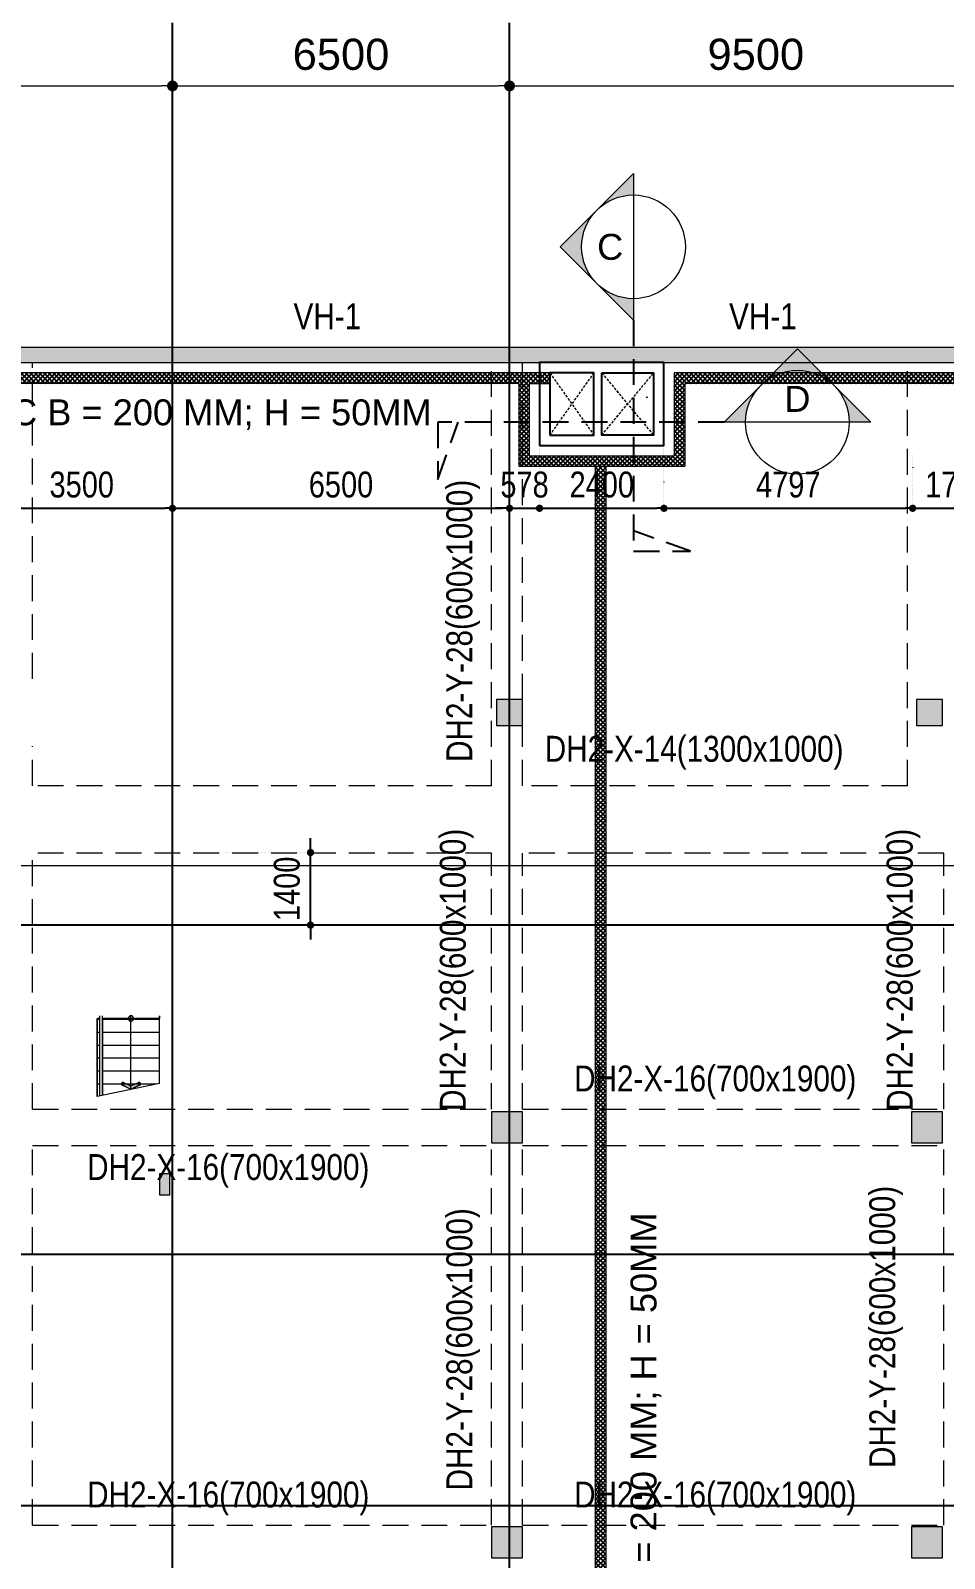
# Model space of a CAD drawing. Header units: millimetres. Extents: x 2356525 to 2927188, y -665534 to -417818.
# Drawn here: x 2754202 to 2771827, y -469946 to -440476 of the extents above; entities that cross this region are included whole.
import ezdxf
from ezdxf.enums import TextEntityAlignment as Align
from ezdxf.xclip import XClip

# ---------------------------------------------------------------- set-up
doc = ezdxf.new("R2010")
doc.units = ezdxf.units.MM
doc.header["$LTSCALE"] = 200
doc.header["$MEASUREMENT"] = 0
doc.header["$XCLIPFRAME"] = 0
for name, pattern in [('$1$HIDDEN', [0.375, 0.25, -0.125]), ('CHG_XX_Cot_Ham 2$0$MB_Luoi truc$0$HTT Hidden 21', [3, 2, -1]), ('CHG_XX_Damsan_Ham 2$0$CHG_XX_Damsan_Ham 2$0$HIDDEN', [0.375, 0.25, -0.125]), ('CHG_XX_Damsan_Ham 2$0$MB Ham 2$0$Hidden21', [3, 2, -1]), ('CHG_XX_Luoi truc$0$MB_Luoi truc$0$Center101', [13, 10, -1, 1, -1]), ('DASHED', [0.75, 0.5, -0.25]), ('DOT2', [0.125, 0, -0.125])]:
    doc.linetypes.add(name, pattern=pattern)
doc.layers.get('0').update_dxf_attribs({"lineweight": 9})
doc.layers.get('Defpoints').update_dxf_attribs({"color": 10, "lineweight": 0})
for name, color, linetype, lineweight in [('$0$CHG_XX_Damsan_Ham 2$0$Start net bao', 3, 'Continuous', 18), ('$0$DMo', 9, '$1$HIDDEN', 9), ("$1$'S_General_Hidden_1 Thin", 1, '$1$HIDDEN', 18), ('CHG_XX_Cot_Ham 2$0$MB_Luoi truc$0$Dim 300', 1, 'Continuous', 5), ('CHG_XX_Cot_Ham 2$0$NS-Pier-H2', 150, 'Continuous', 13), ("CHG_XX_Damsan_Ham 2$0$CHG_XX_Damsan_Ham 2$0$'S_General_Hidden_1 Thin", 1, 'CHG_XX_Damsan_Ham 2$0$CHG_XX_Damsan_Ham 2$0$HIDDEN', 18), ('CHG_XX_Damsan_Ham 2$0$CHG_XX_Damsan_Ham 2$0$CHG_XX_Damsan_Ham 2$0$Start net bao', 3, 'Continuous', 18), ('CHG_XX_Damsan_Ham 2$0$CHG_XX_Damsan_Ham 2$0$DBAO', 3, 'Continuous', 13), ('CHG_XX_Damsan_Ham 2$0$CHG_XX_Damsan_Ham 2$0$DMo', 9, 'CHG_XX_Damsan_Ham 2$0$CHG_XX_Damsan_Ham 2$0$HIDDEN', 9), ('CHG_XX_Damsan_Ham 2$0$CHG_XX_Damsan_Ham 2$0$DTE-MEP-H-SLAB TEXT', 3, 'Continuous', 0), ('CHG_XX_Damsan_Ham 2$0$CHG_XX_Damsan_Ham 2$0$mach ngung thi cong', 6, 'Continuous', 13), ('CHG_XX_Damsan_Ham 2$0$CHG_XX_Damsan_Ham 2$0$Start hatch', 8, 'Continuous', 25), ('CHG_XX_Damsan_Ham 2$0$CHG_XX_Damsan_Ham 2$0$Start net bao', 3, 'Continuous', 18), ('CHG_XX_Damsan_Ham 2$0$HATCH', 57, 'Continuous', 9), ('CHG_XX_Damsan_Ham 2$0$mach ngung thi cong', 6, 'Continuous', 13), ('CHG_XX_Damsan_Ham 2$0$tam cap ram', 8, 'Continuous', 5), ('DBAO', 90, 'Continuous', 13), ('Start text ghi chu', 7, 'Continuous', 15), ('TEXT P X', 1, 'Continuous', 9), ('TEXT P Y', 2, 'Continuous', 15)]:
    doc.layers.add(name, color=color, linetype=linetype, lineweight=lineweight)
for name, color, linetype in [('18-khaclinh-section Symbol', 30, 'Continuous'), ('CHG_XX_Damsan_Ham 2$0$CHG_XX_Damsan_Ham 2$0$MEP-00-GENERAL-35', 2, 'Continuous'), ('CHG_XX_Damsan_Ham 2$0$MB Ham 2$0$Staircase', 30, 'Continuous'), ('CHG_XX_Damsan_Ham 2$0$MB Ham 2$0$Staircase Hidden', 34, 'CHG_XX_Damsan_Ham 2$0$MB Ham 2$0$Hidden21'), ('CHG_XX_Luoi truc$0$Grid', 34, 'Continuous'), ('CHG_XX_Luoi truc$0$Grid Line', 251, 'CHG_XX_Luoi truc$0$MB_Luoi truc$0$Center101'), ('dim', 1, 'Continuous')]:
    doc.layers.add(name, color=color, linetype=linetype)
for name, color, linetype, lineweight, plot in [('CHG_XX_Cot_Ham 2$0$NS-Column-H2', 90, 'Continuous', 13, False), ('CHG_XX_Cot_Ham 2$0$NS-Column-H2 @ 1', 90, 'Continuous', 13, False), ('CHG_XX_Cot_Ham 2$0$NS-Column-H2 @ 150', 90, 'Continuous', 13, False)]:
    doc.layers.add(name, color=color, linetype=linetype, lineweight=lineweight, plot=plot)
doc.styles.add('CHG_XX_Cot_Ham 2$0$MB_Luoi truc$0$Arial_C', font='arial.ttf')
doc.styles.add('CHG_XX_Luoi truc$0$MB_Luoi truc$0$Grid A-F$0$VNI-HelveCB', font='')
doc.styles.add('CHU GHI CHU', font='arial.ttf', dxfattribs={"height": 200})
doc.styles.add('ICIC', font='arial.ttf')
doc.styles.add('MB_Luoi truc$0$Arial_C', font='arial.ttf', dxfattribs={"width": 0.8})
doc.styles.add('TTP-HelCon', font='')
doc.styles.get('CHG_XX_Luoi truc$0$MB_Luoi truc$0$Grid A-F$0$VNI-HelveCB').set_extended_font_data('VNI-Helve-Condense', bold=True)
doc.styles.get('TTP-HelCon').set_extended_font_data('VNI-Helve-Condense')
doc.dimstyles.new('200', dxfattribs={"dimscale": 200, "dimtxt": 2.5, "dimasz": 0.7, "dimexe": 0.0003, "dimexo": 0, "dimgap": 1, "dimtad": 1, "dimdec": 0, "dimzin": 12, "dimdsep": 46, "dimtxsty": 'MB_Luoi truc$0$Arial_C', "dimblk": 'MB_Luoi truc$0$_Dot', "dimcen": 0.5, "dimclrd": 256, "dimclre": 8, "dimclrt": 1, "dimadec": 0, "dimazin": 0, "dimtfac": 1, "dimtdec": 0, "dimtix": 1, "dimtmove": 2, "dimatfit": 3, "dimldrblk": 'MB_Luoi truc$0$HTT Arrow 30', "dimfxl": 1, "dimtolj": 1, "dimtzin": 0, "dimlwe": -1, "dimarcsym": 0})
doc.dimstyles.new('CHG_XX_Cot_Ham 2$0$MB_Luoi truc$0$Dim 300 (A1-A2)', dxfattribs={"dimscale": 300, "dimtxt": 2, "dimasz": 0.7, "dimexe": 0, "dimexo": 1, "dimgap": 1, "dimtad": 1, "dimdec": 0, "dimzin": 12, "dimdsep": 46, "dimtxsty": 'CHG_XX_Cot_Ham 2$0$MB_Luoi truc$0$Arial_C', "dimblk": 'CHG_XX_Cot_Ham 2$0$MB_Luoi truc$0$_Dot', "dimcen": 1, "dimclrd": 256, "dimclre": 256, "dimclrt": 3, "dimadec": 0, "dimazin": 0, "dimtfac": 1, "dimtdec": 0, "dimtix": 1, "dimtmove": 2, "dimatfit": 3, "dimldrblk": 'CHG_XX_Cot_Ham 2$0$MB_Luoi truc$0$HTT Arrow 30', "dimfxl": 1, "dimtolj": 1, "dimtzin": 0, "dimarcsym": 0})

# ---------------------------------------------------------------- blocks, each defined once
blk = doc.blocks.new('CHG_XX_Cot_Ham 2$0$MB_Luoi truc$0$_Dot')
at = {"color": 0, "linetype": 'ByBlock', "lineweight": -2}
blk.add_line((-0.5, 0), (-1, 0), dxfattribs=at)
at = {"color": 0, "linetype": 'ByBlock', "const_width": 0.5}
blk.add_lwpolyline([(-0.25, 0, 1), (0.25, 0, 1)], format="xyb", close=True, dxfattribs=at)
blk = doc.blocks.new('*D797')
at = {"layer": 'CHG_XX_Cot_Ham 2$0$MB_Luoi truc$0$Dim 300', "lineweight": -2, "transparency": 16777216}
for p, q in [((44550, 166908), (44550, 168437)), ((44760, 168437), (54440, 168437)), ((54650, 166908), (54650, 168437))]:
    blk.add_line(p, q, dxfattribs=at)
at = {"layer": 'Defpoints', "color": 0, "transparency": 16777216}
for p in [(54650, 168437), (44550, 166608), (54650, 166608)]:
    blk.add_point(p, dxfattribs=at)
at = {"layer": 'CHG_XX_Cot_Ham 2$0$MB_Luoi truc$0$Dim 300', "lineweight": -2, "transparency": 16777216, "xscale": 210, "yscale": 210, "zscale": 210, "rotation": 180}
blk.add_blockref('CHG_XX_Cot_Ham 2$0$MB_Luoi truc$0$_Dot', (44550, 168437), dxfattribs=at)
at = {"layer": 'CHG_XX_Cot_Ham 2$0$MB_Luoi truc$0$Dim 300', "lineweight": -2, "transparency": 16777216, "xscale": 210, "yscale": 210, "zscale": 210}
blk.add_blockref('CHG_XX_Cot_Ham 2$0$MB_Luoi truc$0$_Dot', (54650, 168437), dxfattribs=at)
at = {"layer": 'CHG_XX_Cot_Ham 2$0$MB_Luoi truc$0$Dim 300', "color": 3, "transparency": 16777216, "insert": (49600, 169043), "char_height": 600, "attachment_point": 5, "style": 'CHG_XX_Cot_Ham 2$0$MB_Luoi truc$0$Arial_C'}
blk.add_mtext('\\A1;10100', dxfattribs=at)
blk = doc.blocks.new('CHG_XX_Cot_Ham 2$0$MB_Luoi truc$0$HTT Arrow 30')
blk.add_hatch(color=256).paths.add_polyline_path([(-2.5, 0.375), (-2.5, -0.375), (0, 0)])
at = {"color": 0, "linetype": 'ByBlock', "lineweight": -2}
for p, q in [((0, 0), (-2.5, 0.375)), ((-2.5, -0.375), (-2.5, 0.375)), ((0, 0), (-2.5, -0.375))]:
    blk.add_line(p, q, dxfattribs=at)
blk = doc.blocks.new('*D798')
at = {"layer": 'CHG_XX_Cot_Ham 2$0$MB_Luoi truc$0$Dim 300', "lineweight": -2, "transparency": 16777216}
for p, q in [((54650, 166908), (54650, 168437)), ((54860, 168437), (60940, 168437)), ((61150, 166908), (61150, 168437))]:
    blk.add_line(p, q, dxfattribs=at)
at = {"layer": 'Defpoints', "color": 0, "transparency": 16777216}
for p in [(61150, 168437), (54650, 166608), (61150, 166608)]:
    blk.add_point(p, dxfattribs=at)
at = {"layer": 'CHG_XX_Cot_Ham 2$0$MB_Luoi truc$0$Dim 300', "lineweight": -2, "transparency": 16777216, "xscale": 210, "yscale": 210, "zscale": 210, "rotation": 180}
blk.add_blockref('CHG_XX_Cot_Ham 2$0$MB_Luoi truc$0$_Dot', (54650, 168437), dxfattribs=at)
at = {"layer": 'CHG_XX_Cot_Ham 2$0$MB_Luoi truc$0$Dim 300', "lineweight": -2, "transparency": 16777216, "xscale": 210, "yscale": 210, "zscale": 210}
blk.add_blockref('CHG_XX_Cot_Ham 2$0$MB_Luoi truc$0$_Dot', (61150, 168437), dxfattribs=at)
at = {"layer": 'CHG_XX_Cot_Ham 2$0$MB_Luoi truc$0$Dim 300', "color": 3, "transparency": 16777216, "insert": (57900, 169043), "char_height": 600, "attachment_point": 5, "style": 'CHG_XX_Cot_Ham 2$0$MB_Luoi truc$0$Arial_C'}
blk.add_mtext('\\A1;6500', dxfattribs=at)
blk = doc.blocks.new('*D799')
at = {"layer": 'CHG_XX_Cot_Ham 2$0$MB_Luoi truc$0$Dim 300', "lineweight": -2, "transparency": 16777216}
for p, q in [((61150, 166908), (61150, 168437)), ((61360, 168437), (70440, 168437)), ((70650, 166908), (70650, 168437))]:
    blk.add_line(p, q, dxfattribs=at)
at = {"layer": 'Defpoints', "color": 0, "transparency": 16777216}
for p in [(70650, 168437), (61150, 166608), (70650, 166608)]:
    blk.add_point(p, dxfattribs=at)
at = {"layer": 'CHG_XX_Cot_Ham 2$0$MB_Luoi truc$0$Dim 300', "lineweight": -2, "transparency": 16777216, "xscale": 210, "yscale": 210, "zscale": 210, "rotation": 180}
blk.add_blockref('CHG_XX_Cot_Ham 2$0$MB_Luoi truc$0$_Dot', (61150, 168437), dxfattribs=at)
at = {"layer": 'CHG_XX_Cot_Ham 2$0$MB_Luoi truc$0$Dim 300', "lineweight": -2, "transparency": 16777216, "xscale": 210, "yscale": 210, "zscale": 210}
blk.add_blockref('CHG_XX_Cot_Ham 2$0$MB_Luoi truc$0$_Dot', (70650, 168437), dxfattribs=at)
at = {"layer": 'CHG_XX_Cot_Ham 2$0$MB_Luoi truc$0$Dim 300', "color": 3, "transparency": 16777216, "insert": (65900, 169043), "char_height": 600, "attachment_point": 5, "style": 'CHG_XX_Cot_Ham 2$0$MB_Luoi truc$0$Arial_C'}
blk.add_mtext('\\A1;9500', dxfattribs=at)
blk = doc.blocks.new('*U866')
at = {"layer": 'CHG_XX_Cot_Ham 2$0$NS-Column-H2 @ 1'}
h = blk.add_hatch(color=256, dxfattribs=at)
h.dxf.hatch_style = 1
h.paths.add_polyline_path([(-250, -250), (-250, 250), (250, 250), (250, -250)])
at = {"layer": 'CHG_XX_Cot_Ham 2$0$NS-Column-H2 @ 150'}
h = blk.add_hatch(color=256, dxfattribs=at)
h.dxf.hatch_style = 1
h.paths.add_polyline_path([(-250, -250), (-250, 250), (250, 250), (250, -250)])
blk = doc.blocks.new('CHG_XX_Cot_Ham 2$0$500x500')
at = {"layer": 'CHG_XX_Cot_Ham 2$0$NS-Column-H2'}
blk.add_lwpolyline([(250, -250), (250, 250), (-250, 250), (-250, -250)], close=True, dxfattribs=at)
blk.add_blockref('*U866', (0, 0), dxfattribs=at)
blk = doc.blocks.new('*U865')
at = {"layer": 'CHG_XX_Cot_Ham 2$0$NS-Column-H2 @ 1'}
h = blk.add_hatch(color=256, dxfattribs=at)
h.dxf.hatch_style = 1
h.paths.add_polyline_path([(-300, -300), (-300, 300), (300, 300), (300, -300)])
at = {"layer": 'CHG_XX_Cot_Ham 2$0$NS-Column-H2 @ 150'}
h = blk.add_hatch(color=256, dxfattribs=at)
h.dxf.hatch_style = 1
h.paths.add_polyline_path([(-300, -300), (-300, 300), (300, 300), (300, -300)])
blk = doc.blocks.new('CHG_XX_Cot_Ham 2$0$HoBoi_C600x600')
at = {"layer": 'CHG_XX_Cot_Ham 2$0$NS-Column-H2'}
blk.add_lwpolyline([(300, -300), (300, 300), (-300, 300), (-300, -300)], close=True, dxfattribs=at)
blk.add_blockref('*U865', (0, 0), dxfattribs=at)
blk = doc.blocks.new('*U840')
at = {"layer": 'CHG_XX_Luoi truc$0$Grid Line'}
blk.add_line((0, 0), (0, 608), dxfattribs=at)
at = {"layer": 'CHG_XX_Luoi truc$0$Grid', "lineweight": -2, "style": 'CHG_XX_Luoi truc$0$MB_Luoi truc$0$Grid A-F$0$VNI-HelveCB'}
for tag, p in [('GRIDSUB', (0, 617)), ('GRID', (0, -9))]:
    blk.add_attdef(tag, text='', height=5, dxfattribs=at).set_placement(p, align=Align.MIDDLE)
blk = doc.blocks.new('*U835')
at = {"layer": 'CHG_XX_Luoi truc$0$Grid Line'}
blk.add_line((0, 0), (0, 608), dxfattribs=at)
at = {"layer": 'CHG_XX_Luoi truc$0$Grid', "lineweight": -2, "style": 'CHG_XX_Luoi truc$0$MB_Luoi truc$0$Grid A-F$0$VNI-HelveCB'}
for tag, p in [('GRIDSUB', (0, 617)), ('GRID', (0, -9))]:
    blk.add_attdef(tag, text='', height=5, dxfattribs=at).set_placement(p, align=Align.MIDDLE)
blk = doc.blocks.new('*U837')
at = {"layer": 'CHG_XX_Luoi truc$0$Grid Line'}
blk.add_line((0, 0), (0, 438), dxfattribs=at)
at = {"layer": 'CHG_XX_Luoi truc$0$Grid', "lineweight": -2, "style": 'CHG_XX_Luoi truc$0$MB_Luoi truc$0$Grid A-F$0$VNI-HelveCB'}
for tag, p in [('GRIDSUB', (0, 447)), ('GRID', (0, -9))]:
    blk.add_attdef(tag, text='', height=5, dxfattribs=at).set_placement(p, align=Align.MIDDLE)
blk = doc.blocks.new('CHG_XX_Luoi truc')
at = {"layer": 'CHG_XX_Luoi truc$0$Grid', "xscale": 300, "yscale": 300, "zscale": 300}
for name, p in [('*U835', (54650, -12747)), ('*U840', (61150, -12747))]:
    blk.add_blockref(name, p, dxfattribs=at)
at = {"layer": 'CHG_XX_Luoi truc$0$Grid', "xscale": 300.0000000000013, "yscale": 300.0000000000013, "zscale": 300.0000000000013, "rotation": 90}
for p in [(110703, 152250), (110703, 145900), (110703, 141050)]:
    blk.add_blockref('*U837', p, dxfattribs=at)
blk = doc.blocks.new('sfddxg')
h = blk.add_hatch(color=256)
h.paths.add_polyline_path([(-500, 0), (-707, 0), (-354, 354, 0.198912)])
h.paths.add_polyline_path([(-354, 354), (0, 707), (354, 354, 0.198912), (0, 500, 0.198912)])
h.paths.add_polyline_path([(354, 354), (707, 0), (500, 0, 0.198912)])
for p, q in [((550, 0), (-550, 0)), ((-500, 0), (-500, 0))]:
    blk.add_line(p, q)
blk.add_lwpolyline([(-500, 0), (-707, 0), (0, 707), (707, 0), (500, 0)])
blk.add_circle((0, 0), 500)
at = {"style": 'ICIC', "flags": 8}
blk.add_attdef('1', text='', height=250, dxfattribs=at).set_placement((0, 225), align=Align.MIDDLE)
blk.add_attdef('B-H2-14', text='', height=200, dxfattribs=at).set_placement((-528, -180), align=Align.MIDDLE_LEFT)
blk = doc.blocks.new('MB_Luoi truc$0$_Dot')
at = {"color": 0, "linetype": 'ByBlock', "lineweight": -2}
blk.add_line((-0.5, 0), (-1, 0), dxfattribs=at)
at = {"color": 0, "linetype": 'ByBlock', "const_width": 0.5}
blk.add_lwpolyline([(-0.25, 0, 1), (0.25, 0, 1)], format="xyb", close=True, dxfattribs=at)
blk = doc.blocks.new('*D100')
at = {"layer": 'Defpoints', "color": 0, "transparency": 16777216}
for p in [(2757953, -456331), (2759601, -456331), (2757953, -457731)]:
    blk.add_point(p, dxfattribs=at)
at = {"layer": 'dim', "lineweight": -2, "transparency": 16777216}
for p, q in [((2759601, -456191), (2759601, -456051)), ((2759601, -457731), (2759601, -456331)), ((2759601, -457871), (2759601, -458011))]:
    blk.add_line(p, q, dxfattribs=at)
at = {"layer": 'dim', "color": 8, "linetype": 'DOT2', "transparency": 16777216}
for p, q in [((2757953, -456331), (2759601, -456331)), ((2757953, -457731), (2759601, -457731))]:
    blk.add_line(p, q, dxfattribs=at)
at = {"layer": 'dim', "lineweight": -2, "transparency": 16777216, "xscale": 140, "yscale": 140, "zscale": 140}
for p, rotation in [((2759601, -456331), 270), ((2759601, -457731), 90)]:
    blk.add_blockref('MB_Luoi truc$0$_Dot', p, dxfattribs=dict(at, rotation=rotation))
at = {"layer": 'dim', "color": 1, "transparency": 16777216, "insert": (2759146, -457031), "char_height": 500, "attachment_point": 5, "rotation": 90, "style": 'MB_Luoi truc$0$Arial_C'}
blk.add_mtext('\\A1;1400', dxfattribs=at)
blk = doc.blocks.new('MB_Luoi truc$0$HTT Arrow 30')
blk.add_hatch(color=256).paths.add_polyline_path([(-2.5, 0.375), (-2.5, -0.375), (0, 0)])
at = {"color": 0, "linetype": 'ByBlock', "lineweight": -2}
for p, q in [((0, 0), (-2.5, 0.375)), ((-2.5, -0.375), (-2.5, 0.375)), ((0, 0), (-2.5, -0.375))]:
    blk.add_line(p, q, dxfattribs=at)
blk = doc.blocks.new('*D131')
at = {"layer": 'Defpoints', "color": 0, "transparency": 16777216}
for p in [(2753439, -448687), (2756939, -448975), (2756939, -449691)]:
    blk.add_point(p, dxfattribs=at)
at = {"layer": 'dim', "color": 8, "linetype": 'DOT2', "transparency": 16777216}
for p, q in [((2753439, -448687), (2753439, -449691)), ((2756939, -448975), (2756939, -449691))]:
    blk.add_line(p, q, dxfattribs=at)
at = {"layer": 'dim', "lineweight": -2, "transparency": 16777216}
blk.add_line((2753579, -449691), (2756799, -449691), dxfattribs=at)
at = {"layer": 'dim', "lineweight": -2, "transparency": 16777216, "xscale": 140, "yscale": 140, "zscale": 140, "rotation": 180}
blk.add_blockref('MB_Luoi truc$0$_Dot', (2753439, -449691), dxfattribs=at)
at = {"layer": 'dim', "lineweight": -2, "transparency": 16777216, "xscale": 140, "yscale": 140, "zscale": 140}
blk.add_blockref('MB_Luoi truc$0$_Dot', (2756939, -449691), dxfattribs=at)
at = {"layer": 'dim', "color": 1, "transparency": 16777216, "insert": (2755189, -449236), "char_height": 500, "attachment_point": 5, "style": 'MB_Luoi truc$0$Arial_C'}
blk.add_mtext('\\A1;3500', dxfattribs=at)
blk = doc.blocks.new('*D132')
at = {"layer": 'Defpoints', "color": 0, "transparency": 16777216}
for p in [(2756939, -448975), (2763439, -448881), (2763439, -449691)]:
    blk.add_point(p, dxfattribs=at)
at = {"layer": 'dim', "color": 8, "linetype": 'DOT2', "transparency": 16777216}
for p, q in [((2756939, -448975), (2756939, -449691)), ((2763439, -448881), (2763439, -449691))]:
    blk.add_line(p, q, dxfattribs=at)
at = {"layer": 'dim', "lineweight": -2, "transparency": 16777216}
blk.add_line((2757079, -449691), (2763299, -449691), dxfattribs=at)
at = {"layer": 'dim', "lineweight": -2, "transparency": 16777216, "xscale": 140, "yscale": 140, "zscale": 140, "rotation": 180}
blk.add_blockref('MB_Luoi truc$0$_Dot', (2756939, -449691), dxfattribs=at)
at = {"layer": 'dim', "lineweight": -2, "transparency": 16777216, "xscale": 140, "yscale": 140, "zscale": 140}
blk.add_blockref('MB_Luoi truc$0$_Dot', (2763439, -449691), dxfattribs=at)
at = {"layer": 'dim', "color": 1, "transparency": 16777216, "insert": (2760189, -449236), "char_height": 500, "attachment_point": 5, "style": 'MB_Luoi truc$0$Arial_C'}
blk.add_mtext('\\A1;6500', dxfattribs=at)
blk = doc.blocks.new('*D133')
at = {"layer": 'Defpoints', "color": 0, "transparency": 16777216}
for p in [(2764018, -448481), (2763439, -448881), (2764018, -449691)]:
    blk.add_point(p, dxfattribs=at)
at = {"layer": 'dim', "color": 8, "linetype": 'DOT2', "transparency": 16777216}
for p, q in [((2764018, -448481), (2764018, -449691)), ((2763439, -448881), (2763439, -449691))]:
    blk.add_line(p, q, dxfattribs=at)
at = {"layer": 'dim', "lineweight": -2, "transparency": 16777216}
for p, q in [((2763299, -449691), (2763159, -449691)), ((2763439, -449691), (2764018, -449691)), ((2764158, -449691), (2764298, -449691))]:
    blk.add_line(p, q, dxfattribs=at)
at = {"layer": 'dim', "lineweight": -2, "transparency": 16777216, "xscale": 140, "yscale": 140, "zscale": 140}
blk.add_blockref('MB_Luoi truc$0$_Dot', (2763439, -449691), dxfattribs=at)
at = {"layer": 'dim', "lineweight": -2, "transparency": 16777216, "xscale": 140, "yscale": 140, "zscale": 140, "rotation": 180}
blk.add_blockref('MB_Luoi truc$0$_Dot', (2764018, -449691), dxfattribs=at)
at = {"layer": 'dim', "color": 1, "transparency": 16777216, "insert": (2763728, -449236), "char_height": 500, "attachment_point": 5, "style": 'MB_Luoi truc$0$Arial_C'}
blk.add_mtext('\\A1;578', dxfattribs=at)
blk = doc.blocks.new('*D134')
at = {"layer": 'Defpoints', "color": 0, "transparency": 16777216}
for p in [(2766418, -448481), (2771214, -448675), (2771214, -449691)]:
    blk.add_point(p, dxfattribs=at)
at = {"layer": 'dim', "color": 8, "linetype": 'DOT2', "transparency": 16777216}
for p, q in [((2766418, -448481), (2766418, -449691)), ((2771214, -448675), (2771214, -449691))]:
    blk.add_line(p, q, dxfattribs=at)
at = {"layer": 'dim', "lineweight": -2, "transparency": 16777216}
blk.add_line((2766558, -449691), (2771074, -449691), dxfattribs=at)
at = {"layer": 'dim', "lineweight": -2, "transparency": 16777216, "xscale": 140, "yscale": 140, "zscale": 140, "rotation": 180}
blk.add_blockref('MB_Luoi truc$0$_Dot', (2766418, -449691), dxfattribs=at)
at = {"layer": 'dim', "lineweight": -2, "transparency": 16777216, "xscale": 140, "yscale": 140, "zscale": 140}
blk.add_blockref('MB_Luoi truc$0$_Dot', (2771214, -449691), dxfattribs=at)
at = {"layer": 'dim', "color": 1, "transparency": 16777216, "insert": (2768816, -449236), "char_height": 500, "attachment_point": 5, "style": 'MB_Luoi truc$0$Arial_C'}
blk.add_mtext('\\A1;4797', dxfattribs=at)
blk = doc.blocks.new('*D135')
at = {"layer": 'Defpoints', "color": 0, "transparency": 16777216}
for p in [(2771214, -448675), (2772939, -448557), (2772939, -449691)]:
    blk.add_point(p, dxfattribs=at)
at = {"layer": 'dim', "color": 8, "linetype": 'DOT2', "transparency": 16777216}
for p, q in [((2771214, -448675), (2771214, -449691)), ((2772939, -448557), (2772939, -449691))]:
    blk.add_line(p, q, dxfattribs=at)
at = {"layer": 'dim', "lineweight": -2, "transparency": 16777216}
blk.add_line((2771354, -449691), (2772799, -449691), dxfattribs=at)
at = {"layer": 'dim', "lineweight": -2, "transparency": 16777216, "xscale": 140, "yscale": 140, "zscale": 140, "rotation": 180}
blk.add_blockref('MB_Luoi truc$0$_Dot', (2771214, -449691), dxfattribs=at)
at = {"layer": 'dim', "lineweight": -2, "transparency": 16777216, "xscale": 140, "yscale": 140, "zscale": 140}
blk.add_blockref('MB_Luoi truc$0$_Dot', (2772939, -449691), dxfattribs=at)
at = {"layer": 'dim', "color": 1, "transparency": 16777216, "insert": (2772077, -449236), "char_height": 500, "attachment_point": 5, "style": 'MB_Luoi truc$0$Arial_C'}
blk.add_mtext('\\A1;1725', dxfattribs=at)
blk = doc.blocks.new('*D367')
at = {"layer": 'Defpoints', "color": 0, "transparency": 16777216}
for p in [(2764018, -448481), (2766418, -448481), (2766418, -449691)]:
    blk.add_point(p, dxfattribs=at)
at = {"layer": 'dim', "color": 8, "linetype": 'DOT2', "transparency": 16777216}
for p, q in [((2764018, -448481), (2764018, -449691)), ((2766418, -448481), (2766418, -449691))]:
    blk.add_line(p, q, dxfattribs=at)
at = {"layer": 'dim', "lineweight": -2, "transparency": 16777216}
blk.add_line((2764158, -449691), (2766278, -449691), dxfattribs=at)
at = {"layer": 'dim', "lineweight": -2, "transparency": 16777216, "xscale": 140, "yscale": 140, "zscale": 140, "rotation": 180}
blk.add_blockref('MB_Luoi truc$0$_Dot', (2764018, -449691), dxfattribs=at)
at = {"layer": 'dim', "lineweight": -2, "transparency": 16777216, "xscale": 140, "yscale": 140, "zscale": 140}
blk.add_blockref('MB_Luoi truc$0$_Dot', (2766418, -449691), dxfattribs=at)
at = {"layer": 'dim', "color": 1, "transparency": 16777216, "insert": (2765218, -449236), "char_height": 500, "attachment_point": 5, "style": 'MB_Luoi truc$0$Arial_C'}
blk.add_mtext('\\A1;2400', dxfattribs=at)
blk = doc.blocks.new('$0$CHG_XX_Damsan_Ham 2$0$MB Ham 2$0$Arrow 60')
at = {"linetype": 'ByBlock', "lineweight": -2}
h = blk.add_hatch(color=0, dxfattribs=at)
h.paths.add_polyline_path([(1.88, 0.94), (1.65, 1.38), (0, 0.56), (-1.65, 1.38), (-1.88, 0.94), (0, 0)], flags=17)
h.paths.add_polyline_path([(1.65, 1.38), (1.88, 0.94), (0, 0), (-1.88, 0.94), (-1.65, 1.38), (0, 0.56)])
blk.add_hatch(color=0, dxfattribs=at).paths.add_polyline_path([(1.65, 1.38), (1.88, 0.94), (0, 0), (-1.88, 0.94), (-1.65, 1.38), (0, 0.56)])
at = {"color": 0, "linetype": 'ByBlock', "lineweight": -2}
blk.add_lwpolyline([(1.65, 1.38), (1.88, 0.94), (0, 0), (-1.88, 0.94), (-1.65, 1.38), (0, 0.56)], close=True, dxfattribs=at)
blk = doc.blocks.new('CHG_XX_Damsan_Ham 2$0$CHG_XX_Damsan_Ham 2$0$sdfsgdh')
at = {"layer": 'CHG_XX_Damsan_Ham 2$0$CHG_XX_Damsan_Ham 2$0$Start hatch', "ltscale": 0.5}
h = blk.add_hatch(dxfattribs=at)
h.set_pattern_fill('ANSI37', color=256, scale=500)
h.set_pattern_definition([(45, (273994.73, -7150), (-44.194174, 44.194174), []), (135, (273994.73, -7150), (-44.194174, -44.194174), [])])
h.paths.add_polyline_path([(102202, 2000), (75028, 2000), (75028, 400), (72228, 400), (72228, 1800), (72628, 1800), (72628, 2000), (45037, 2000), (45037, 400), (42237, 400), (42237, 1800), (42637, 1800), (42637, 2000), (42037, 2000), (42037, 1800), (42037, 200), (45237, 200), (45237, 1800), (72028, 1800), (72028, 200), (75228, 200), (75228, 1800), (102002, 1800), (102202, 1800)])
h = blk.add_hatch(dxfattribs=at)
h.set_pattern_fill('ANSI37', color=256, scale=500)
h.set_pattern_definition([(45, (170555.19, -8650), (-44.194174, 44.194174), []), (135, (170555.19, -8650), (-44.194174, -44.194174), [])])
h.paths.add_polyline_path([(73704, 200), (73504, 200), (73504, -38921), (73704, -38921)])
at = {"layer": 'CHG_XX_Damsan_Ham 2$0$CHG_XX_Damsan_Ham 2$0$DTE-MEP-H-SLAB TEXT', "color": 2, "ltscale": 0.5}
for p, q in [((72628, 2000), (45037, 2000)), ((72028, 1800), (45237, 1800)), ((72028, 1800), (72028, 200)), ((72228, 1800), (72628, 1800)), ((72228, 1800), (72228, 400)), ((72628, 1800), (72628, 2000)), ((72228, 400), (75028, 400)), ((72028, 200), (75228, 200)), ((73504, 200), (73504, -76505)), ((73704, 200), (73704, -76505))]:
    blk.add_line(p, q, dxfattribs=at)
at = {"layer": 'CHG_XX_Damsan_Ham 2$0$CHG_XX_Damsan_Ham 2$0$DTE-MEP-H-SLAB TEXT', "color": 2, "ltscale": 0.5, "flags": 128}
for points in [[(102202, -403), (102202, 2000), (75028, 2000), (75028, 400)], [(102002, -603), (102002, 1800), (75228, 1800), (75228, 200)]]:
    blk.add_lwpolyline(points, dxfattribs=at)
at = {"layer": 'CHG_XX_Damsan_Ham 2$0$CHG_XX_Damsan_Ham 2$0$MEP-00-GENERAL-35'}
blk.add_line((74501, 1521), (74502, 1546), dxfattribs=at)
for points in [[(72428, 600), (74828, 600), (74828, 2200), (72428, 2200)], [(72628, 800), (73478, 800), (73478, 2000), (72628, 2000)], [(73628, 2000), (74628, 2000), (74628, 800), (73628, 800)]]:
    blk.add_lwpolyline(points, close=True, dxfattribs=at)
blk = doc.blocks.new('CHG_XX_Damsan_Ham 2$0$MB Ham 2$0$Arrow 60')
at = {"linetype": 'ByBlock', "lineweight": -2}
h = blk.add_hatch(color=0, dxfattribs=at)
h.paths.add_polyline_path([(1.88, 0.94), (1.65, 1.38), (0, 0.56), (-1.65, 1.38), (-1.88, 0.94), (0, 0)], flags=17)
h.paths.add_polyline_path([(1.65, 1.38), (1.88, 0.94), (0, 0), (-1.88, 0.94), (-1.65, 1.38), (0, 0.56)])
blk.add_hatch(color=0, dxfattribs=at).paths.add_polyline_path([(1.65, 1.38), (1.88, 0.94), (0, 0), (-1.88, 0.94), (-1.65, 1.38), (0, 0.56)])
at = {"color": 0, "linetype": 'ByBlock', "lineweight": -2}
blk.add_lwpolyline([(1.65, 1.38), (1.88, 0.94), (0, 0), (-1.88, 0.94), (-1.65, 1.38), (0, 0.56)], close=True, dxfattribs=at)
blk = doc.blocks.new('CHG_XX_Damsan_Ham 2$0$MB Ham 2$0$Dot')
at = {"linetype": 'ByBlock', "lineweight": -2}
h = blk.add_hatch(color=0, dxfattribs=at)
edge = h.paths.add_edge_path()
edge.add_arc((0, 0), 0.5, 0, 360)
at = {"color": 0, "linetype": 'ByBlock', "lineweight": -2}
blk.add_line((0, -1), (0, 1), dxfattribs=at)
blk.add_circle((0, 0), 0.5, dxfattribs=at)
blk = doc.blocks.new('*U854')
at = {"layer": 'CHG_XX_Damsan_Ham 2$0$tam cap ram'}
h = blk.add_hatch(dxfattribs=at)
h.set_pattern_fill('_USER', color=256, scale=250, angle=90, pattern_type=0)
h.set_pattern_definition([(90, (2200, 2550), (-250, 2e-14), [])])
h.paths.add_polyline_path([(1200, 2550), (3200, 2550), (3200, 1450), (1200, 1450)])
h.paths.add_polyline_path([(1200, 1400), (3200, 1400), (3200, 1350), (1200, 1350)])
h.paths.add_polyline_path([(1200, 1200), (3200, 1200), (3200, 1150), (1200, 1150)])
h.paths.add_polyline_path([(1200, 1100), (3200, 1100), (3200, 0), (1200, 0)])
at = {"layer": 'CHG_XX_Damsan_Ham 2$0$MB Ham 2$0$Staircase'}
for p, q in [((1200, 0), (1200, 1100)), ((3200, 0), (3200, 1100)), ((0, 0), (4400, 0))]:
    blk.add_line(p, q, dxfattribs=at)
at = {"layer": 'CHG_XX_Damsan_Ham 2$0$MB Ham 2$0$Staircase Hidden'}
for p, q in [((4400, 2550), (4400, 0)), ((4400, 1200), (4400, 1350))]:
    blk.add_line(p, q, dxfattribs=at)
at = {"layer": 'CHG_XX_Damsan_Ham 2$0$tam cap ram'}
for p, q in [((0, 0), (0, 2550)), ((0, 2550), (4400, 2550)), ((1200, 1450), (1200, 2550)), ((1598, 1350), (1848, 2550)), ((1700, 1350), (1950, 2550)), ((3200, 1450), (3200, 2550)), ((600, 550), (600, 2000)), ((600, 2000), (3800, 2000)), ((3800, 550), (3800, 2000)), ((1100, 1100), (1100, 1450)), ((1100, 1450), (3300, 1450)), ((1150, 1150), (1150, 1400)), ((1150, 1400), (3250, 1400)), ((1200, 1150), (1200, 1400)), ((1200, 1400), (1200, 1350)), ((1200, 1350), (3200, 1350)), ((1200, 1200), (3200, 1200)), ((1200, 1200), (1200, 1150)), ((3200, 1150), (3200, 1400)), ((3250, 1150), (3250, 1400)), ((3300, 1100), (3300, 1450)), ((1100, 1100), (3300, 1100)), ((1150, 1150), (3250, 1150)), ((600, 550), (3800, 550))]:
    blk.add_line(p, q, dxfattribs=at)
for points in [[(1200, 2550), (3200, 2550), (3200, 1450), (1200, 1450)], [(1200, 1400), (3200, 1400), (3200, 1350), (1200, 1350)], [(1200, 1200), (3200, 1200), (3200, 1150), (1200, 1150)], [(1200, 1100), (3200, 1100), (3200, 0), (1200, 0)]]:
    blk.add_lwpolyline(points, close=True, dxfattribs=at)
for centre, start, end in [((1200, 1350), 90, 180), ((3200, 1350), 0, 90), ((1200, 1200), 180, 270), ((3200, 1200), 270, 0)]:
    blk.add_arc(centre, 1200, start, end, dxfattribs=at)
at = {"layer": 'CHG_XX_Damsan_Ham 2$0$tam cap ram', "yscale": 100, "zscale": 100}
for name, p, xscale, rotation in [('CHG_XX_Damsan_Ham 2$0$MB Ham 2$0$Arrow 60', (1835, 2000), 100, 270), ('CHG_XX_Damsan_Ham 2$0$MB Ham 2$0$Dot', (3200, 2000), 100, 270), ('CHG_XX_Damsan_Ham 2$0$MB Ham 2$0$Arrow 60', (3200, 550), -100, 90)]:
    blk.add_blockref(name, p, dxfattribs=dict(at, xscale=xscale, rotation=rotation))
blk = doc.blocks.new('CHG_XX_Damsan_Ham 2$0$ArchStaireH2')
ref = blk.add_blockref('*U854', (39598, 6200), dxfattribs=dict(xscale=-1, rotation=270))
XClip(ref).set_block_clipping_path([(3250, 1350), (3249.9999999999, 2550), (1945, 2550), (1695, 1350)])
blk = doc.blocks.new('CHG_XX_Cot_Ham 2')
at = {"layer": 'CHG_XX_Cot_Ham 2$0$NS-Column-H2'}
h = blk.add_hatch(color=256, dxfattribs=at)
h.dxf.hatch_style = 1
h.paths.add_polyline_path([(54400, 147050), (54600, 147050), (54600, 147450), (54400, 147450)])
at = {"layer": 'CHG_XX_Cot_Ham 2$0$NS-Pier-H2'}
h = blk.add_hatch(color=256, dxfattribs=at)
h.dxf.hatch_style = 1
h.paths.add_polyline_path([(99639.2, 163400), (-10900, 163400), (-10900, 85450), (-300, 85450), (-300, 84050), (32350, 84050), (32350, -9000), (103575.5, -9000), (106050, -6022), (106050, 158254.3)])
h.paths.add_polyline_path([(99533.7, 163100), (105750, 158110.4), (105750, 90450), (105650, 90450), (105750, 90450), (105750, 13850), (105750, 13722.3), (105750, -5913.6), (103434.7, -8700), (93599.8, -8700), (93299.8, -8700), (32650, -8700), (32650, 84350), (0, 84350), (0, 85750), (-10600, 85750), (-10600, 163100), (93600, 163100)], flags=16)
at = {"layer": 'CHG_XX_Cot_Ham 2$0$NS-Column-H2'}
blk.add_lwpolyline([(54400, 147050), (54600, 147050), (54600, 147450), (54400, 147450)], close=True, dxfattribs=at)
at = {"layer": 'CHG_XX_Cot_Ham 2$0$NS-Pier-H2'}
for p, q in [((-10900, 163400), (99639.2, 163400)), ((-10600, 163100), (99533.7, 163100))]:
    blk.add_line(p, q, dxfattribs=at)
at = {"layer": 'CHG_XX_Cot_Ham 2$0$NS-Pier-H2', "linetype": 'CHG_XX_Cot_Ham 2$0$MB_Luoi truc$0$HTT Hidden 21'}
blk.add_lwpolyline([(99639.2, 163400), (106050, 158254.3), (106050, -6022), (103575.5, -9000), (32350, -9000), (32350, 84050), (-300, 84050), (-300, 85450), (-10900, 85450), (-10900, 163400)], close=True, dxfattribs=at)
at = {"layer": 'CHG_XX_Cot_Ham 2$0$NS-Column-H2'}
for name, p in [('CHG_XX_Cot_Ham 2$0$500x500', (61150, 156350)), ('CHG_XX_Cot_Ham 2$0$500x500', (69250, 156350)), ('CHG_XX_Cot_Ham 2$0$HoBoi_C600x600', (61100, 148350)), ('CHG_XX_Cot_Ham 2$0$HoBoi_C600x600', (69200, 148350)), ('CHG_XX_Cot_Ham 2$0$HoBoi_C600x600', (61100, 140344.1)), ('CHG_XX_Cot_Ham 2$0$HoBoi_C600x600', (69200, 140344.1))]:
    blk.add_blockref(name, p, dxfattribs=at)
at = {"layer": 'CHG_XX_Cot_Ham 2$0$NS-Pier-H2'}
blk.add_blockref('CHG_XX_Luoi truc', (0, 0), dxfattribs=at)
at = {"layer": 'CHG_XX_Cot_Ham 2$0$MB_Luoi truc$0$Dim 300'}
for base, p1, p2, picture, middle in [((54650, 168437), (44550, 166608.3), (54650, 166608.3), '*D797', (49600, 169043.4)), ((61150, 168437), (54650, 166608.3), (61150, 166608.3), '*D798', (57900, 169043.4)), ((70650, 168437), (61150, 166608.3), (70650, 166608.3), '*D799', (65900, 169043.4))]:
    dim = blk.add_linear_dim(base=base, p1=p1, p2=p2, dimstyle='CHG_XX_Cot_Ham 2$0$MB_Luoi truc$0$Dim 300 (A1-A2)', dxfattribs=at)
    dim.commit()
    dim.dimension.update_dxf_attribs({"geometry": picture, "text_midpoint": middle})
blk = doc.blocks.new('CHG_XX_Damsan_Ham 2', base_point=(3089256, -609981))
at = {"layer": "CHG_XX_Damsan_Ham 2$0$CHG_XX_Damsan_Ham 2$0$'S_General_Hidden_1 Thin", "ltscale": 10}
for p, q in [((51950, 157000), (51950, 163100)), ((60800, 154938), (60800, 163100)), ((61400, 156600), (61400, 163100)), ((68825, 154938), (68825, 163100)), ((61400, 154938), (61400, 156100)), ((51950, 154938), (51950, 155700)), ((60800, 154938), (51950, 154938)), ((68825, 154938), (61400, 154938)), ((51950, 152250), (51950, 153638)), ((60800, 153638), (51950, 153638)), ((60800, 148700), (60800, 153638)), ((61400, 148700), (61400, 153638)), ((69525, 153638), (61400, 153638)), ((69525, 148700), (69525, 153638)), ((51950, 148700), (51950, 152250)), ((51950, 148700), (60800, 148700)), ((61400, 148700), (69525, 148700)), ((51950, 148000), (60800, 148000)), ((51950, 140675), (51950, 148000)), ((60800, 140675), (60800, 148000)), ((61400, 148000), (69525, 148000)), ((61400, 140675), (61400, 148000)), ((69525, 140675), (69525, 148000)), ((51950, 140675), (60800, 140675)), ((61400, 140675), (69525, 140675))]:
    blk.add_line(p, q, dxfattribs=at)
at = {"layer": 'CHG_XX_Damsan_Ham 2$0$CHG_XX_Damsan_Ham 2$0$CHG_XX_Damsan_Ham 2$0$Start net bao'}
for points in [[(-10900, 163400), (99639, 163400), (106050, 158250), (106050, -6022), (103576, -9000), (32350, -9000), (32350, 84050), (-300, 84050)], [(-10600, 85750), (-10600, 163100), (99534, 163100), (105750, 158106), (105750, 128050)]]:
    blk.add_lwpolyline(points, dxfattribs=at)
at = {"layer": 'CHG_XX_Damsan_Ham 2$0$CHG_XX_Damsan_Ham 2$0$DMo'}
for p, q in [((61928, 161700), (62778, 162900)), ((61928, 162900), (62778, 161700)), ((62928, 161700), (63928, 162900)), ((62928, 162900), (63928, 161700))]:
    blk.add_line(p, q, dxfattribs=at)
at = {"layer": 'CHG_XX_Damsan_Ham 2$0$CHG_XX_Damsan_Ham 2$0$mach ngung thi cong'}
blk.add_lwpolyline([(23700, 90148), (-100, 90150), (-100, 153400), (99650, 153400), (99650, 71950), (75851, 71950), (75851, 88800), (75851, 88800), (75851, 129600), (23700, 129600)], close=True, dxfattribs=at)
at = {"layer": 'CHG_XX_Damsan_Ham 2$0$CHG_XX_Damsan_Ham 2$0$Start net bao'}
for points in [[(-10900, 163400), (99639, 163400), (106050, 158250), (106050, -6022), (103576, -9000), (32350, -9000), (32350, 84050), (-300, 84050)], [(-10600, 85750), (-10600, 163100), (99534, 163100), (105750, 158106), (105750, 128050)]]:
    blk.add_lwpolyline(points, dxfattribs=at)
at = {"layer": 'CHG_XX_Damsan_Ham 2$0$mach ngung thi cong'}
blk.add_lwpolyline([(23900, 90148), (-100, 90150), (-100, 153400), (99650, 153400), (99650, 71950), (75549, 71950), (75549, 88800), (75549, 88800), (75549, 129500), (23900, 129500)], close=True, dxfattribs=at)
at = {"layer": 'CHG_XX_Damsan_Ham 2$0$CHG_XX_Damsan_Ham 2$0$DBAO'}
blk.add_blockref('CHG_XX_Cot_Ham 2', (0, 0), dxfattribs=at)
at = {"layer": 'CHG_XX_Damsan_Ham 2$0$CHG_XX_Damsan_Ham 2$0$DTE-MEP-H-SLAB TEXT'}
blk.add_blockref('CHG_XX_Damsan_Ham 2$0$CHG_XX_Damsan_Ham 2$0$sdfsgdh', (-10700, 160900), dxfattribs=at)
at = {"layer": 'CHG_XX_Damsan_Ham 2$0$HATCH'}
for name, p in [('CHG_XX_Cot_Ham 2', (0, 0)), ('CHG_XX_Damsan_Ham 2$0$ArchStaireH2', (12250, 141050))]:
    blk.add_blockref(name, p, dxfattribs=at)

msp = doc.modelspace()

# ---------------------------------------------------------------- linework, layer by layer
at = {"layer": '$0$CHG_XX_Damsan_Ham 2$0$Start net bao'}
for points in [[(2691389.2, -446581), (2801928.4, -446581), (2808339.2, -451731), (2808339.2, -616003), (2805864.7, -618981), (2734639.2, -618981), (2734639.2, -525931), (2701989.2, -525931)], [(2691689.2, -524231), (2691689.2, -446881), (2801822.9, -446881), (2808039.2, -451874.8), (2808039.2, -481931)]]:
    msp.add_lwpolyline(points, dxfattribs=at)
at = {"layer": '$0$DMo'}
for p, q in [((2764217.6, -448281), (2765067.6, -447081)), ((2764217.6, -447081), (2765067.6, -448281)), ((2765217.6, -448281), (2766217.6, -447081)), ((2765217.6, -447081), (2766217.6, -448281))]:
    msp.add_line(p, q, dxfattribs=at)
at = {"layer": '18-khaclinh-section Symbol', "linetype": 'DASHED', "ltscale": 5}
for points in [[(2765830, -446062.2), (2765830, -450519), (2766931.9, -450519), (2765830, -450127)], [(2767576.5, -448031.1), (2762057.4, -448031.1), (2762057.4, -449133.1), (2762449.3, -448031.1)]]:
    msp.add_lwpolyline(points, dxfattribs=at)

# ---------------------------------------------------------------- block references
at = {"layer": "$1$'S_General_Hidden_1 Thin", "linetype": 'Continuous', "ltscale": 1400, "xscale": -100, "yscale": 100, "zscale": 100}
msp.add_blockref('$0$CHG_XX_Damsan_Ham 2$0$MB Ham 2$0$Arrow 60', (2756137.7, -460895.6), dxfattribs=at)
msp.add_blockref('CHG_XX_Damsan_Ham 2', (5791545.2, -1219962))
at = {"layer": 'DBAO'}
msp.add_blockref('CHG_XX_Cot_Ham 2', (2702289.2, -609981), dxfattribs=at)
ref = msp.add_blockref('sfddxg', (2765830, -444648), dxfattribs=dict(at, xscale=2, yscale=2, zscale=2, rotation=90))
ref.add_attrib('1', 'C', dxfattribs={"layer": '0', "height": 500, "style": 'ICIC'}).set_placement((2765380, -444648), align=Align.MIDDLE)
ref = msp.add_blockref('sfddxg', (2768990.7, -448031.1), dxfattribs=dict(at, xscale=2, yscale=2, zscale=2))
ref.add_attrib('1', 'D', dxfattribs={"layer": '0', "height": 500, "style": 'ICIC'}).set_placement((2768990.7, -447581.1), align=Align.MIDDLE)

# ---------------------------------------------------------------- texts
at = {"layer": 'Start text ghi chu', "style": 'CHU GHI CHU'}
msp.add_text('RÃNH THU NƯỚC B = 200 MM; H = 50MM', height=500, dxfattribs=at).set_placement((2748323.1, -448090.2))
msp.add_text('RÃNH THU NƯỚC B = 200 MM; H = 50MM', height=500, rotation=90, dxfattribs=at).set_placement((2766273.4, -476887.6))
at = {"layer": 'TEXT P X', "style": 'TTP-HelCon'}
for s, p in [('VH-1', (2759273.5, -446237.7)), ('VH-1', (2767673.5, -446237.7)), ('DH2-X-14(1300x1000)', (2764118.3, -454579.7)), ('DH2-X-16(700x1900)', (2764684.5, -460938.6)), ('DH2-X-16(700x1900)', (2755293, -462646.9)), ('DH2-X-16(700x1900)', (2755293, -468963.6)), ('DH2-X-16(700x1900)', (2764684.5, -468963.6))]:
    msp.add_text(s, height=500, dxfattribs=at).set_placement(p)
at = {"layer": 'TEXT P Y', "style": 'TTP-HelCon'}
for p in [(2762720.7, -454583.6), (2762594.9, -461315.5), (2771213.6, -461315.5), (2770876.6, -468202.6), (2762720.7, -468634.4)]:
    msp.add_text('DH2-Y-28(600x1000)', height=500, rotation=90, dxfattribs=at).set_placement(p)

# ---------------------------------------------------------------- dimensions: what is measured, and where the dimension line sits
at = {"layer": 'dim'}
for base, p1, p2, picture, middle in [((2764017.6, -449691.2), (2763439.2, -448881), (2764017.6, -448481), '*D133', (2763728.4, -449235.9)), ((2766417.6, -449691.2), (2764017.6, -448481), (2766417.6, -448481), '*D367', (2765217.6, -449235.9)), ((2771214.2, -449691.2), (2766417.6, -448481), (2771214.2, -448675.1), '*D134', (2768815.9, -449235.9)), ((2756939.2, -449691.2), (2753439.2, -448686.7), (2756939.2, -448975), '*D131', (2755189.2, -449235.7)), ((2772939.2, -449691.2), (2771214.2, -448675.1), (2772939.2, -448556.8), '*D135', (2772076.7, -449235.9)), ((2763439.2, -449691.2), (2756939.2, -448975), (2763439.2, -448881), '*D132', (2760189.2, -449235.9))]:
    dim = msp.add_linear_dim(base=base, p1=p1, p2=p2, dimstyle='200', dxfattribs=at)
    dim.commit()
    dim.dimension.update_dxf_attribs({"geometry": picture, "text_midpoint": middle})
dim = msp.add_linear_dim(base=(2759601.2, -456331), p1=(2757952.5, -457731), p2=(2757952.5, -456331), angle=90, dimstyle='200', dxfattribs=at)
dim.commit()
dim.dimension.update_dxf_attribs({"geometry": '*D100', "text_midpoint": (2759145.9, -457031)})

doc.saveas('drawing.dxf')
